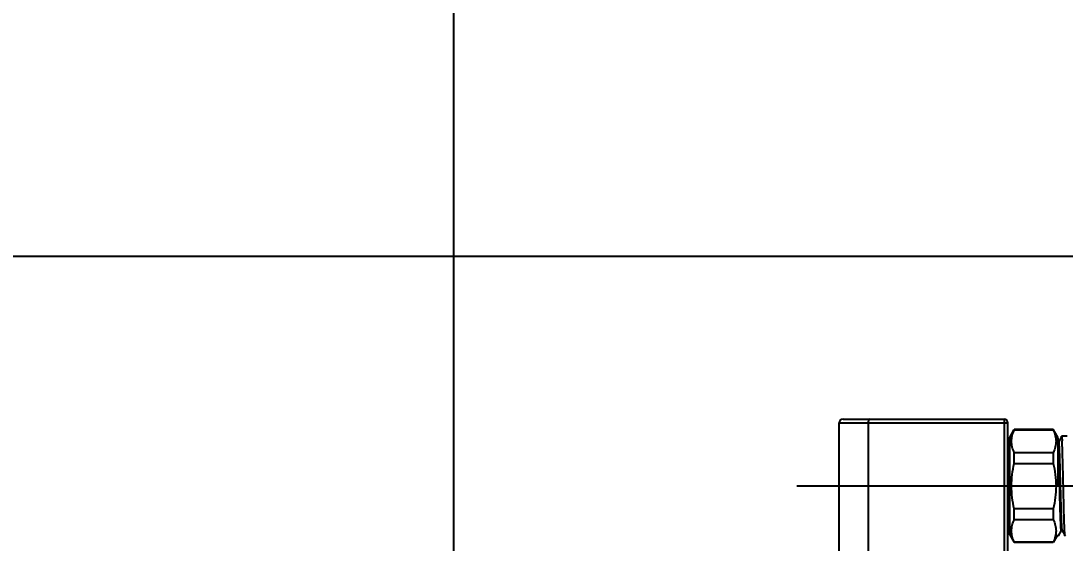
# Model space of a CAD drawing. Header units: millimetres. Extents: x 0 to 1390178, y 0 to 110113.
# Drawn here: x 719959.1 to 720231.5, y 41775.8 to 41912.1 of the extents above; entities that cross this region are included whole.
import ezdxf
from ezdxf.enums import TextEntityAlignment as Align
from ezdxf.xclip import XClip

# ---------------------------------------------------------------- set-up
doc = ezdxf.new("R2018")
doc.units = ezdxf.units.MM
doc.header["$LTSCALE"] = 100
doc.header["$XCLIPFRAME"] = 0
doc.linetypes.add('X - 단위세대 확장형$0$CENTER', pattern=[65, 60, -2, 1, -2])
for name, color, linetype in [('SYM', 7, 'Continuous'), ('X - SHEET$0$AA-BORD-TEXT', 3, 'Continuous'), ('X - 단위세대 확장형$0$0 TILE LINE & HATCH', 8, 'Continuous'), ('X - 단위세대 확장형$0$A-TILE', 253, 'Continuous'), ('X - 단위세대 확장형$0$CENTER', 2, 'X - 단위세대 확장형$0$CENTER'), ('X - 단위세대 확장형$0$DIM', 7, 'Continuous'), ('X - 단위세대 확장형$0$위생기구', 6, 'Continuous')]:
    doc.layers.add(name, color=color, linetype=linetype)
doc.styles.get("Standard").update_dxf_attribs({"font": 'Dotum.ttf'})
doc.styles.add('X - SHEET$0$HAUD01', font='Dotum.ttf')

# ---------------------------------------------------------------- blocks, each defined once
blk = doc.blocks.new('X - SHEET$0$HAUDsheetV')
at = {"layer": 'X - SHEET$0$AA-BORD-TEXT', "color": 3, "style": 'X - SHEET$0$HAUD01'}
for tag, p in [('PJCode', (786, 567.9351)), ('작성자', (786.1117, 194.8244)), ('검토자', (786.1117, 181.8244)), ('최종검토자', (786.1117, 168.8244)), ('승인자', (786.1117, 155.8244)), ('일자', (786.8317, 144.0176)), ('개정번호', (812, 65.92))]:
    blk.add_attdef(tag, text='', height=3, dxfattribs=at).set_placement(p, align=Align.MIDDLE_CENTER)
at = {"layer": 'X - SHEET$0$AA-BORD-TEXT', "color": 3, "lineweight": 30, "flags": 104}
blk.add_attdef('PJTitle', text='', height=4, dxfattribs=at).set_placement((787.2483, 536.6215), align=Align.MIDDLE_CENTER)
blk = doc.blocks.new('X - SHEET')
ref = blk.add_blockref('X - SHEET$0$HAUDsheetV', (-100, 0), dxfattribs=dict(xscale=100, yscale=100, zscale=100))
lines = blk.add_mtext('중랑구 상봉동 116-49번지 일원 2030 청년주택 \\P신축공사', dxfattribs={"layer": 'X - SHEET$0$AA-BORD-TEXT', "color": 3, "insert": (78624.83, 53662.15), "char_height": 5056.5166, "attachment_point": 1})
ref.add_attrib('PJTitle', '', (78624.83, 53662.15), dxfattribs={"flags": 104}).embed_mtext(lines)
blk = doc.blocks.new('X - 단위세대 확장형$0$KBY-030C(TOP)')
blk.add_wipeout([(1008.73, -1662.94), (1013.73, -1662.94), (1020.73, -1682.44), (1020.73, -1682.69), (1021.33, -1682.69), (1022.73, -1681.29), (1022.73, -1681.06), (1048.23, -1681.06), (1048.58, -1681.21), (1048.73, -1681.56), (1048.73, -1705.5), (1049.04, -1705.51), (1049.77, -1706.9), (1050, -1706.9), (1050.73, -1705.5), (1050.86, -1705.51), (1051.23, -1705.77), (1052.4, -1703.75), (1062.56, -1703.75), (1063.73, -1705.77), (1063.73, -1709.25), (1064.08, -1709.4), (1064.23, -1709.75), (1064.23, -1702), (1064.52, -1701.29), (1065.23, -1701), (1107.23, -1701), (1107.94, -1701.29), (1108.23, -1702), (1108.23, -1759.72), (1113.56, -1760.41), (1122.3, -1760.97), (1124.59, -1761), (1194.56, -1761), (1198.53, -1762.23), (1201.11, -1765.48), (1203.54, -1778.5), (1201.12, -1791.51), (1198.53, -1794.77), (1194.56, -1796), (1124.59, -1796), (1114.4, -1796.51), (1108.22, -1797.29), (1108.23, -1855), (1107.94, -1855.71), (1107.23, -1856), (1065.23, -1856), (1064.52, -1855.71), (1064.23, -1855), (1064.23, -1847.25), (1064.08, -1847.61), (1063.73, -1847.75), (1063.73, -1851.23), (1062.56, -1853.25), (1052.4, -1853.25), (1051.23, -1851.23), (1051.23, -1850.2), (1051.18, -1850.1), (1050.95, -1850.1), (1050.21, -1851.5), (1048.73, -1851.5), (1048.73, -1871.49), (1048.23, -1871.99), (1022.73, -1871.99), (1022.73, -1871.76), (1021.33, -1870.36), (1020.73, -1870.36), (1020.73, -1870.61), (1013.73, -1890.11), (1008.73, -1890.11), (1008.73, -1830.11), (1013.73, -1830.11), (1020.73, -1849.61), (1020.73, -1850.27), (1020.96, -1849.86), (1021.33, -1849.86), (1022.73, -1848.46), (1022.73, -1848.23), (1024.7, -1847.83), (1027.61, -1846.66), (1030.29, -1844.94), (1032.36, -1842.78), (1032.77, -1841.95), (1035.12, -1834.47), (1037.86, -1825.9), (1037.86, -1825.63), (1038.21, -1825.65), (1048.73, -1825.65), (1048.73, -1825.5), (1049.31, -1825.5), (1050.05, -1826.92), (1050.3, -1826.92), (1051.01, -1825.5), (1051.25, -1825.74), (1052.4, -1823.75), (1062.56, -1823.75), (1063.73, -1825.77), (1063.73, -1829.25), (1064.08, -1829.4), (1064.23, -1829.75), (1064.23, -1727.25), (1064.08, -1727.61), (1063.73, -1727.75), (1063.73, -1731.23), (1062.56, -1733.25), (1052.4, -1733.25), (1051.23, -1731.23), (1051.23, -1730.73), (1050.9, -1730.09), (1050.67, -1730.1), (1049.95, -1731.49), (1048.73, -1731.5), (1048.73, -1731.39), (1038.15, -1731.35), (1038.06, -1731.4), (1037.81, -1730.89), (1032.87, -1712.27), (1030.88, -1709), (1027.81, -1706.57), (1022.73, -1704.82), (1022.73, -1704.59), (1021.33, -1703.19), (1020.73, -1703.19), (1020.73, -1703.44), (1013.73, -1722.94), (1008.73, -1722.94)]).dxf.layer = 'X - 단위세대 확장형$0$0 TILE LINE & HATCH'
at = {"layer": 'X - 단위세대 확장형$0$CENTER', "color": 1, "linetype": 'X - 단위세대 확장형$0$CENTER'}
blk.add_line((1030.06, -1838.5), (1119.3, -1838.5), dxfattribs=at)
at = {"layer": 'X - 단위세대 확장형$0$위생기구', "linetype": 'Continuous'}
for p, q in [((1064.23, -1702), (1064.23, -1855)), ((1065.11, -1796.88), (1065.11, -1855)), ((1108.23, -1797.28), (1108.23, -1855)), ((1100.7, -1855), (1100.7, -1805.1)), ((1051.25, -1825.74), (1052.4, -1823.75)), ((1052.4, -1823.84), (1052.4, -1823.75)), ((1052.4, -1823.75), (1062.56, -1823.75)), ((1052.4, -1823.84), (1062.56, -1823.84)), ((1063.73, -1825.77), (1062.56, -1823.75)), ((1062.56, -1823.75), (1062.56, -1823.84)), ((1049.31, -1825.5), (1049.32, -1825.51)), ((1050.05, -1826.91), (1049.32, -1825.51)), ((1050.28, -1826.9), (1050.04, -1826.9)), ((1050.05, -1826.91), (1050.06, -1826.93)), ((1051, -1825.51), (1050.27, -1826.9)), ((1051, -1825.51), (1051.01, -1825.5)), ((1051.01, -1825.5), (1051.12, -1825.5)), ((1051.01, -1825.5), (1051.03, -1825.55)), ((1051.14, -1825.51), (1051.12, -1825.5)), ((1063.73, -1825.77), (1063.73, -1851.23)), ((1062.56, -1829.78), (1052.4, -1829.78)), ((1052.4, -1832.56), (1052.4, -1829.78)), ((1062.56, -1829.78), (1062.56, -1832.56)), ((1052.4, -1832.56), (1062.56, -1832.56)), ((1051.23, -1851.23), (1051.23, -1838.5)), ((1062.56, -1844.44), (1052.4, -1844.44)), ((1052.4, -1847.22), (1052.4, -1844.44)), ((1062.56, -1844.44), (1062.56, -1847.22)), ((1052.4, -1847.22), (1062.56, -1847.22)), ((1048.73, -1851.5), (1050.22, -1851.5)), ((1050.23, -1851.49), (1050.22, -1851.5)), ((1050.23, -1851.49), (1050.95, -1850.1)), ((1050.95, -1850.1), (1051.19, -1850.1)), ((1051.16, -1850.07), (1051.17, -1850.09)), ((1051.17, -1850.09), (1051.23, -1850.2)), ((1051.23, -1851.23), (1052.4, -1853.25)), ((1063.73, -1851.23), (1062.56, -1853.25)), ((1062.56, -1853.16), (1052.4, -1853.16)), ((1052.4, -1853.25), (1052.4, -1853.16)), ((1052.4, -1853.25), (1062.56, -1853.25)), ((1062.56, -1853.16), (1062.56, -1853.25)), ((1108.23, -1855), (1064.23, -1855)), ((1107.23, -1856), (1065.23, -1856))]:
    blk.add_line(p, q, dxfattribs=at)
for centre, radius, start, end in [((1063.73, -1829.75), 0.5, 0, 90), ((1063.73, -1847.25), 0.5, 270, 0), ((1065.23, -1855), 1, 180, 270), ((1107.23, -1855), 1, 270, 0)]:
    blk.add_arc(centre, radius, start, end, dxfattribs=at)
for points, knots in [([(1052.4, -1829.78), (1052.18, -1829.31), (1051.81, -1828.34), (1051.61, -1826.81), (1051.81, -1825.28), (1052.18, -1824.31), (1052.4, -1823.84)], [0, 0, 0, 0, 0.254927, 0.5, 0.745073, 1, 1, 1, 1]), ([(1062.56, -1823.84), (1062.78, -1824.31), (1063.15, -1825.28), (1063.35, -1826.81), (1063.15, -1828.34), (1062.78, -1829.31), (1062.56, -1829.78)], [0, 0, 0, 0, 0.254927, 0.5, 0.745073, 1, 1, 1, 1]), ([(1049.32, -1825.51), (1049.34, -1825.54), (1049.35, -1825.63), (1049.37, -1825.81), (1049.4, -1826.08), (1049.42, -1826.43), (1049.44, -1826.87), (1049.48, -1827.61), (1049.52, -1828.72), (1049.57, -1830.24), (1049.61, -1831.99), (1049.66, -1833.92), (1049.72, -1836.7), (1049.8, -1840.2), (1049.89, -1844.16), (1049.98, -1847.5), (1050.05, -1849.47), (1050.09, -1850.28)], [0, 0, 0, 0, 0.003797, 0.011133, 0.021997, 0.036327, 0.054025, 0.074975, 0.126026, 0.188076, 0.259414, 0.338071, 0.421875, 0.595591, 0.761506, 0.901421, 1, 1, 1, 1]), ([(1050.06, -1826.93), (1050.07, -1826.97), (1050.09, -1827.09), (1050.12, -1827.33), (1050.14, -1827.66), (1050.17, -1828.1), (1050.2, -1828.63), (1050.24, -1829.52), (1050.28, -1830.82), (1050.34, -1832.59), (1050.39, -1834.57), (1050.45, -1836.7), (1050.5, -1838.89), (1050.56, -1841.07), (1050.61, -1843.16), (1050.66, -1845.07), (1050.71, -1846.52), (1050.75, -1847.55), (1050.78, -1848.2), (1050.8, -1848.76), (1050.83, -1849.22), (1050.86, -1849.59), (1050.88, -1849.83), (1050.9, -1849.97), (1050.92, -1850.04), (1050.93, -1850.08), (1050.94, -1850.1), (1050.95, -1850.1)], [0, 0, 0, 0, 0.005688, 0.015865, 0.030474, 0.049391, 0.072445, 0.099428, 0.164155, 0.241197, 0.327726, 0.42056, 0.516288, 0.611391, 0.702371, 0.785885, 0.858864, 0.890548, 0.918629, 0.94285, 0.96299, 0.978867, 0.990345, 0.994405, 0.997341, 0.999169, 1, 1, 1, 1]), ([(1050.28, -1826.9), (1050.29, -1826.9), (1050.3, -1826.92), (1050.31, -1826.96), (1050.32, -1827.03), (1050.34, -1827.17), (1050.37, -1827.41), (1050.39, -1827.77), (1050.42, -1828.24), (1050.45, -1828.79), (1050.48, -1829.44), (1050.51, -1830.46), (1050.56, -1831.9), (1050.61, -1833.8), (1050.67, -1835.88), (1050.72, -1838.05), (1050.78, -1840.23), (1050.83, -1842.36), (1050.89, -1844.34), (1050.94, -1846.11), (1050.99, -1847.6), (1051.04, -1848.64), (1051.08, -1849.3), (1051.1, -1849.65), (1051.13, -1849.89), (1051.15, -1850.02), (1051.16, -1850.07)], [0, 0, 0, 0, 0.000826, 0.002643, 0.00556, 0.009591, 0.020991, 0.036761, 0.056768, 0.080829, 0.108731, 0.140215, 0.212761, 0.295822, 0.386368, 0.481096, 0.576549, 0.669242, 0.755795, 0.833048, 0.898186, 0.948837, 0.968134, 0.983168, 0.993814, 1, 1, 1, 1]), ([(1051.68, -1838.5), (1051.68, -1837.5), (1051.81, -1835.5), (1052.17, -1833.53), (1052.4, -1832.56)], [0, 0, 0, 0, 0.499962, 1, 1, 1, 1]), ([(1062.56, -1832.56), (1062.79, -1833.53), (1063.15, -1835.5), (1063.28, -1837.5), (1063.28, -1838.5)], [0, 0, 0, 0, 0.500038, 1, 1, 1, 1]), ([(1052.4, -1844.44), (1052.17, -1843.47), (1051.81, -1841.5), (1051.68, -1839.5), (1051.68, -1838.5)], [0, 0, 0, 0, 0.500037, 1, 1, 1, 1]), ([(1063.28, -1838.5), (1063.28, -1839.5), (1063.15, -1841.5), (1062.79, -1843.47), (1062.56, -1844.44)], [0, 0, 0, 0, 0.499963, 1, 1, 1, 1]), ([(1052.4, -1853.16), (1052.18, -1852.69), (1051.81, -1851.72), (1051.61, -1850.19), (1051.81, -1848.66), (1052.18, -1847.7), (1052.4, -1847.22)], [0, 0, 0, 0, 0.254927, 0.5, 0.745073, 1, 1, 1, 1]), ([(1062.56, -1847.22), (1062.78, -1847.7), (1063.15, -1848.66), (1063.35, -1850.19), (1063.15, -1851.72), (1062.78, -1852.69), (1062.56, -1853.16)], [0, 0, 0, 0, 0.254927, 0.5, 0.745073, 1, 1, 1, 1]), ([(1050.22, -1851.5), (1050.21, -1851.5), (1050.19, -1851.47), (1050.18, -1851.41), (1050.17, -1851.31), (1050.15, -1851.18), (1050.14, -1851.01), (1050.11, -1850.71), (1050.1, -1850.46), (1050.09, -1850.28)], [0, 0, 0, 0, 0.020221, 0.068973, 0.148327, 0.258406, 0.399077, 0.570007, 1, 1, 1, 1]), ([(1065.11, -1855), (1065.11, -1855.13), (1065.11, -1855.36), (1065.14, -1855.69), (1065.17, -1855.86), (1065.2, -1856), (1065.23, -1856)], [0, 0, 0, 0, 0.376187, 0.696044, 0.912518, 1, 1, 1, 1]), ([(1100.2, -1856), (1100.35, -1856), (1100.57, -1855.74), (1100.67, -1855.38), (1100.7, -1855.13), (1100.7, -1855)], [0, 0, 0, 0, 0.386642, 0.675314, 1, 1, 1, 1])]:
    blk.add_open_spline(points, degree=3, knots=knots, dxfattribs=at)
blk = doc.blocks.new('X - 단위세대 확장형$0$KBY-030C평+슬라이드바')
at = {"layer": 'X - 단위세대 확장형$0$DIM'}
blk.add_blockref('X - 단위세대 확장형$0$KBY-030C(TOP)', (8273.86, 15973.24), dxfattribs=at)
blk = doc.blocks.new('X - 단위세대 확장형$0$A$C188F32DF')
at = {"layer": 'X - 단위세대 확장형$0$A-TILE'}
for p, q in [((785, 35), (785, 795)), ((35, 535), (985, 535))]:
    blk.add_line(p, q, dxfattribs=at)
at = {"extrusion": (0, 0, -1), "xscale": -1, "zscale": -1, "rotation": 180}
blk.add_blockref('X - 단위세대 확장형$0$KBY-030C평+슬라이드바', (-10267.59, 14609.74), dxfattribs=at)
blk = doc.blocks.new('X - 단위세대 확장형$0$A$C11416124')
at = {"xscale": -1}
blk.add_blockref('X - 단위세대 확장형$0$A$C188F32DF', (4654.41, 1923.79), dxfattribs=at)
blk = doc.blocks.new('X - 단위세대 확장형', base_point=(-475.36, -286.73))
at = {"xscale": -1}
blk.add_blockref('X - 단위세대 확장형$0$A$C11416124', (71191.39, 55284.32), dxfattribs=at)

msp = doc.modelspace()

# ---------------------------------------------------------------- block references
at = {"layer": 'SYM'}
ref = msp.add_blockref('X - 단위세대 확장형', (652274.72, -16179.14), dxfattribs=at)
XClip(ref).set_block_clipping_path([(27286.2339647645, 22495.2025850526), (88213.6007378809, 68689.6277392105)])

# ---------------------------------------------------------------- next in the draw order: block references
msp.add_blockref('X - SHEET', (588000, 0))

doc.saveas('drawing.dxf')
